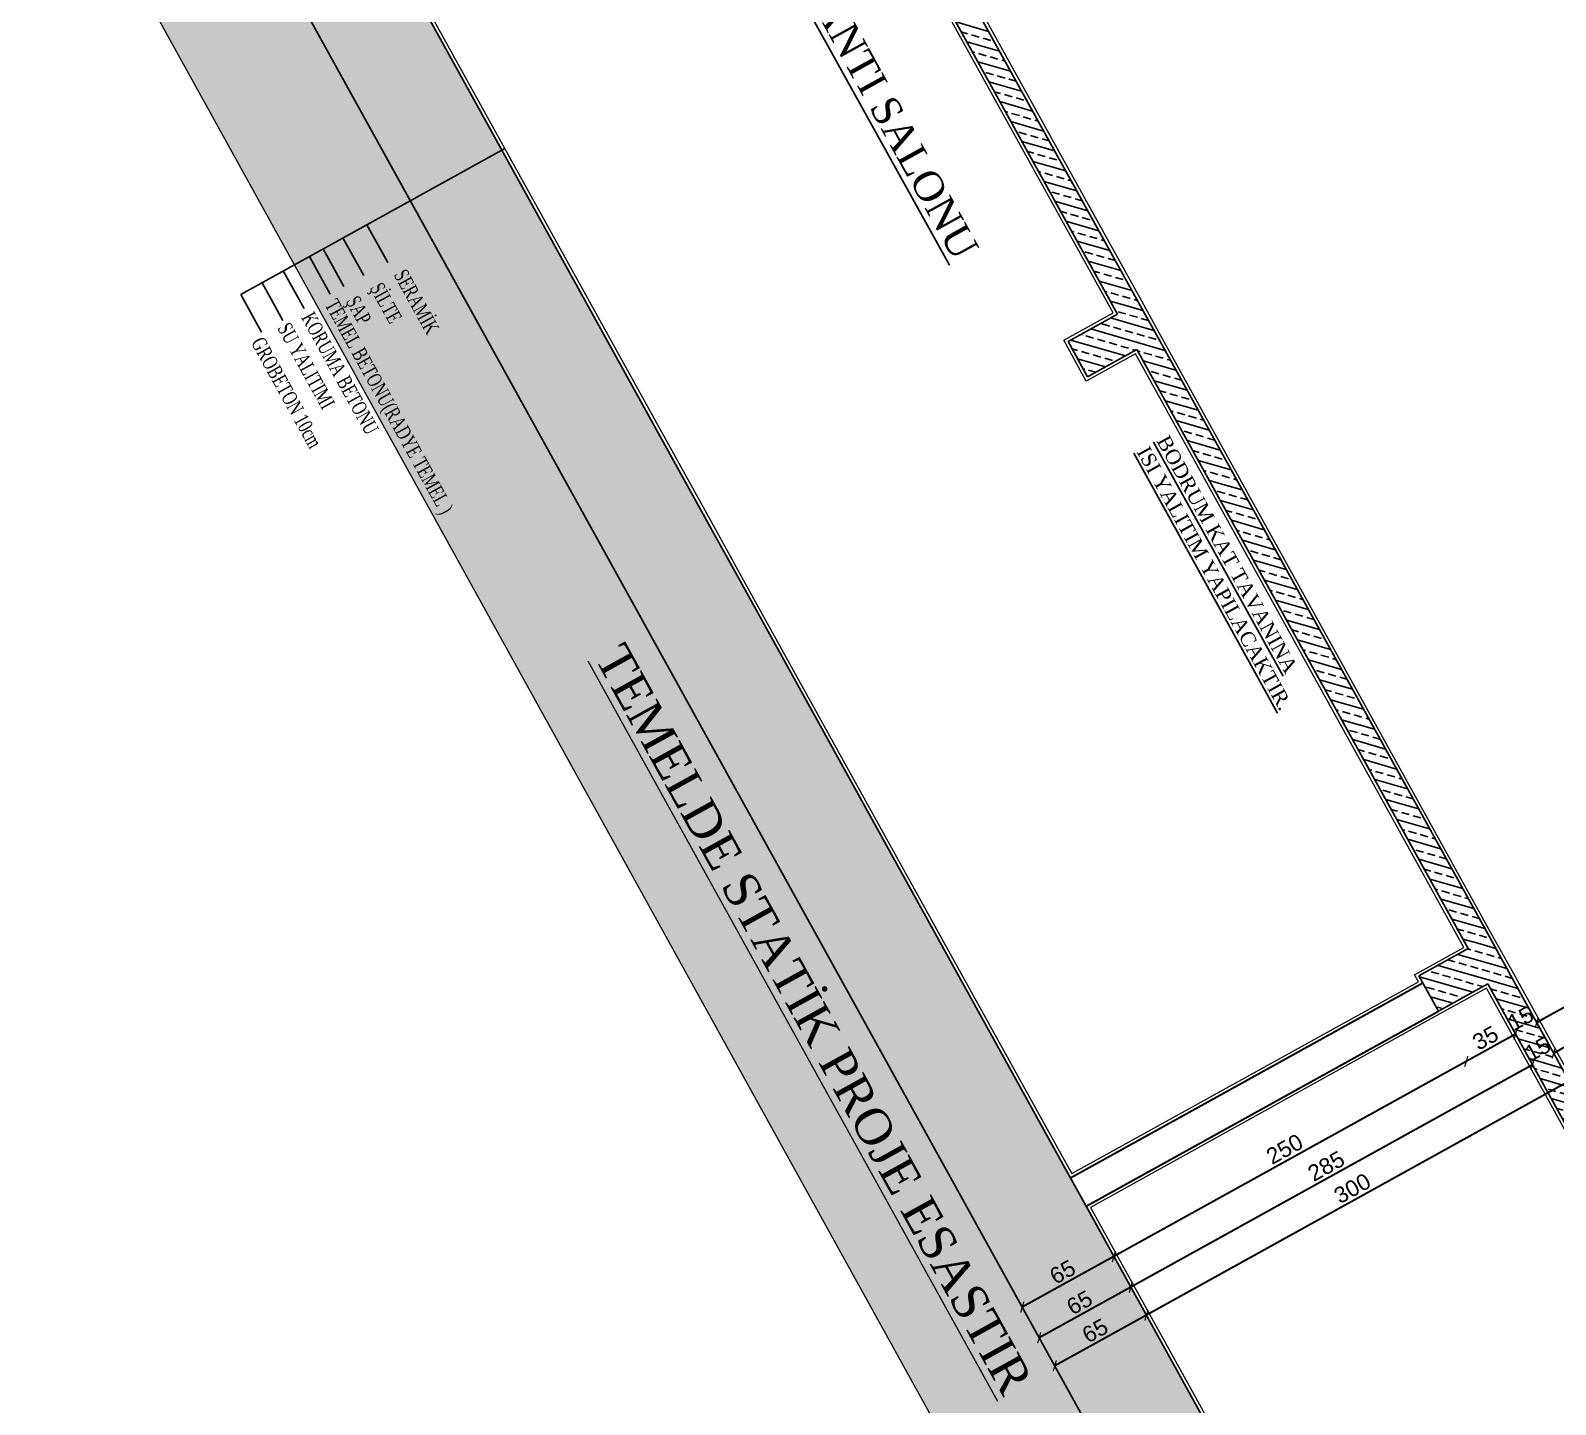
# Model space of a CAD drawing. Header units: millimetres. Extents: x 2232 to 85269, y -3593 to 5869.
# Drawn here: x 9946.7 to 10183.4, y -997.1 to -783.9 of the extents above; entities that cross this region are included whole.
import ezdxf

# ---------------------------------------------------------------- set-up
doc = ezdxf.new("R2010")
doc.units = ezdxf.units.MM
for name, color, linetype, lineweight in [('duvar', 232, 'Continuous', 30), ('Kiris', 7, 'Continuous', 30), ('sıva iç', 21, 'Continuous', 0), ('yazı', 11, 'Continuous', 20), ('ölçü iç', 170, 'Continuous', 9), ('ÖLÇÜ İÇ', 7, 'Continuous', 9)]:
    doc.layers.add(name, color=color, linetype=linetype, lineweight=lineweight)
for name, color, linetype in [('poz', 1, 'Continuous'), ('Standart', 7, 'Continuous'), ('Yazi', 7, 'Continuous')]:
    doc.layers.add(name, color=color, linetype=linetype)
doc.styles.get("Standard").update_dxf_attribs({"font": 'arial.ttf'})
doc.styles.add('Times roman', font='times.ttf')
doc.styles.add('UNIVCH', font='times.ttf', dxfattribs={"width": 0.7})
doc.dimstyles.new('zulay iç ölçü', dxfattribs={"dimtxt": 10, "dimasz": 5, "dimexe": 0.18, "dimexo": 0, "dimgap": 2, "dimtad": 3, "dimdec": 0, "dimzin": 0, "dimdsep": 46, "dimtxsty": 'Standard', "dimblk": 'ARCHTICK', "dimcen": 0.09, "dimse1": 1, "dimse2": 1, "dimadec": 0, "dimazin": 0, "dimtfac": 1, "dimtdec": 0, "dimtix": 1, "dimtofl": 0, "dimtmove": 0, "dimatfit": 3, "dimldrblk": 'ARCHTICK', "dimfxl": 1, "dimtolj": 1, "dimtzin": 0, "dimarcsym": 0})
pattern_1 = [(45, (0, 0), (-7.071068, 7.071068), []), (45, (7.071, 0), (-7.071068, 7.071068), [5, -2.5])]

# ---------------------------------------------------------------- blocks, each defined once
blk = doc.blocks.new('IDE830Entity146')
at = {"layer": 'Standart', "linetype": 'Continuous', "lineweight": -3}
h = blk.add_hatch(dxfattribs=at)
h.set_pattern_fill('ANSI33', color=171, scale=40, style=0)
h.set_pattern_definition(pattern_1)
h.paths.add_polyline_path([(975, 35), (550, 35), (550, 50), (975, 50)])
blk = doc.blocks.new('IDE830Entity147')
at = {"layer": 'Standart', "linetype": 'Continuous', "lineweight": -3}
h = blk.add_hatch(dxfattribs=at)
h.set_pattern_fill('ANSI33', color=171, scale=40, style=0)
h.set_pattern_definition(pattern_1)
h.paths.add_polyline_path([(1435, 35), (1000, 35), (1000, 50), (1435, 50)])
blk = doc.blocks.new('IDE830Entity152')
at = {"layer": 'Standart', "linetype": 'Continuous', "lineweight": -3}
h = blk.add_hatch(dxfattribs=at)
h.set_pattern_fill('ANSI33', color=171, scale=40, style=0)
h.set_pattern_definition(pattern_1)
h.paths.add_polyline_path([(525, 35), (25, 35), (25, 50), (525, 50)])
blk = doc.blocks.new('IDE830Entity158')
at = {"layer": 'Standart', "linetype": 'Continuous', "lineweight": -3}
h = blk.add_hatch(dxfattribs=at)
h.set_pattern_fill('ANSI33', color=171, scale=40, style=0)
h.set_pattern_definition(pattern_1)
h.paths.add_polyline_path([(1000, 0), (975, 0), (975, 50), (1000, 50)])
blk = doc.blocks.new('IDE830Entity159')
at = {"layer": 'Standart', "linetype": 'Continuous', "lineweight": -3}
h = blk.add_hatch(dxfattribs=at)
h.set_pattern_fill('ANSI33', color=171, scale=40, style=0)
h.set_pattern_definition(pattern_1)
h.paths.add_polyline_path([(550, 0), (525, 0), (525, 50), (550, 50)])
blk = doc.blocks.new('IDE830Entity161')
at = {"layer": 'Standart', "linetype": 'Continuous', "lineweight": -3}
h = blk.add_hatch(dxfattribs=at)
h.set_pattern_fill('ANSI33', color=171, scale=40, style=0)
h.set_pattern_definition(pattern_1)
h.paths.add_polyline_path([(3260, -315), (-50, -315), (-50, -250), (3260, -250)])
blk = doc.blocks.new('IDE830Entity418')
at = {"layer": 'Standart', "color": 159, "linetype": 'Continuous', "lineweight": -3}
blk.add_lwpolyline([(975, 35), (550, 35)], dxfattribs=at)
blk = doc.blocks.new('IDE830Entity419')
at = {"layer": 'Standart', "color": 159, "linetype": 'Continuous', "lineweight": -3}
blk.add_lwpolyline([(550, 50), (975, 50)], dxfattribs=at)
blk = doc.blocks.new('IDE830Entity420')
at = {"layer": 'Standart', "color": 159, "linetype": 'Continuous', "lineweight": -3}
blk.add_lwpolyline([(975, 50), (1000, 50)], dxfattribs=at)
blk = doc.blocks.new('IDE830Entity421')
at = {"layer": 'Standart', "color": 159, "linetype": 'Continuous', "lineweight": -3}
blk.add_lwpolyline([(1435, 35), (1000, 35)], dxfattribs=at)
blk = doc.blocks.new('IDE830Entity422')
at = {"layer": 'Standart', "color": 159, "linetype": 'Continuous', "lineweight": -3}
blk.add_lwpolyline([(1000, 50), (1435, 50)], dxfattribs=at)
blk = doc.blocks.new('IDE830Entity436')
at = {"layer": 'Standart', "color": 159, "linetype": 'Continuous', "lineweight": -3}
blk.add_lwpolyline([(525, 35), (25, 35)], dxfattribs=at)
blk = doc.blocks.new('IDE830Entity437')
at = {"layer": 'Standart', "color": 159, "linetype": 'Continuous', "lineweight": -3}
blk.add_lwpolyline([(25, 50), (525, 50)], dxfattribs=at)
blk = doc.blocks.new('IDE830Entity438')
at = {"layer": 'Standart', "color": 159, "linetype": 'Continuous', "lineweight": -3}
blk.add_lwpolyline([(525, 50), (550, 50)], dxfattribs=at)
blk = doc.blocks.new('IDE830Entity450')
at = {"layer": 'Standart', "color": 159, "linetype": 'Continuous', "lineweight": -3}
blk.add_lwpolyline([(975, 0), (975, 35)], dxfattribs=at)
blk = doc.blocks.new('IDE830Entity451')
at = {"layer": 'Standart', "color": 159, "linetype": 'Continuous', "lineweight": -3}
blk.add_lwpolyline([(1000, 0), (975, 0)], dxfattribs=at)
blk = doc.blocks.new('IDE830Entity452')
at = {"layer": 'Standart', "color": 159, "linetype": 'Continuous', "lineweight": -3}
blk.add_lwpolyline([(525, 0), (525, 35)], dxfattribs=at)
blk = doc.blocks.new('IDE830Entity453')
at = {"layer": 'Standart', "color": 159, "linetype": 'Continuous', "lineweight": -3}
blk.add_lwpolyline([(550, 0), (525, 0)], dxfattribs=at)
blk = doc.blocks.new('IDE830Entity477')
at = {"layer": 'Standart', "color": 159, "linetype": 'Continuous', "lineweight": -3}
blk.add_lwpolyline([(550, 35), (550, 0)], dxfattribs=at)
blk = doc.blocks.new('IDE830Entity478')
at = {"layer": 'Standart', "color": 159, "linetype": 'Continuous', "lineweight": -3}
blk.add_lwpolyline([(1000, 35), (1000, 0)], dxfattribs=at)
blk = doc.blocks.new('IDE830Entity485')
at = {"layer": 'Standart', "color": 159, "linetype": 'Continuous', "lineweight": -3}
blk.add_lwpolyline([(3260, -315), (-50, -315)], dxfattribs=at)
blk = doc.blocks.new('IDE830Entity705')
at = {"layer": 'Standart', "color": 159, "linetype": 'Continuous', "lineweight": -3}
blk.add_lwpolyline([(27, -250), (525, -250)], dxfattribs=at)
blk = doc.blocks.new('IDE830Entity706')
at = {"layer": 'Standart', "color": 159, "linetype": 'Continuous', "lineweight": -3}
blk.add_lwpolyline([(525, -250), (550, -250)], dxfattribs=at)
blk = doc.blocks.new('IDE830Entity707')
at = {"layer": 'Standart', "color": 159, "linetype": 'Continuous', "lineweight": -3}
blk.add_lwpolyline([(550, -250), (975, -250)], dxfattribs=at)
blk = doc.blocks.new('IDE830Entity708')
at = {"layer": 'Standart', "color": 159, "linetype": 'Continuous', "lineweight": -3}
blk.add_lwpolyline([(975, -250), (1000, -250)], dxfattribs=at)
blk = doc.blocks.new('IDE830Entity709')
at = {"layer": 'Standart', "color": 159, "linetype": 'Continuous', "lineweight": -3}
blk.add_lwpolyline([(1000, -250), (1435, -250)], dxfattribs=at)
blk = doc.blocks.new('tyutyu')
at = {"layer": 'Standart'}
for name in ['IDE830Entity152', 'IDE830Entity437', 'IDE830Entity159', 'IDE830Entity438', 'IDE830Entity146', 'IDE830Entity419', 'IDE830Entity158', 'IDE830Entity420', 'IDE830Entity147', 'IDE830Entity422', 'IDE830Entity436', 'IDE830Entity452', 'IDE830Entity418', 'IDE830Entity477', 'IDE830Entity450', 'IDE830Entity421', 'IDE830Entity478', 'IDE830Entity453', 'IDE830Entity451', 'IDE830Entity161', 'IDE830Entity705', 'IDE830Entity706', 'IDE830Entity707', 'IDE830Entity708', 'IDE830Entity709', 'IDE830Entity485']:
    blk.add_blockref(name, (1027426.49, -397512.03), dxfattribs=at)
blk = doc.blocks.new('_ArchTick')
at = {"color": 0, "linetype": 'ByBlock', "const_width": 0.15}
blk.add_lwpolyline([(-0.5, -0.5), (0.5, 0.5)], dxfattribs=at)
blk = doc.blocks.new('*D2453')
at = {"layer": 'Defpoints', "color": 0, "transparency": 16777216}
for p in [(661246.19, -128078.54), (661246.19, -128143.54), (661246.19, -128143.54)]:
    blk.add_point(p, dxfattribs=at)
at = {"layer": 'ÖLÇÜ İÇ', "color": 0, "lineweight": -2, "transparency": 16777216}
blk.add_line((661246.19, -128078.54), (661246.19, -128143.54), dxfattribs=at)
at = {"layer": 'ÖLÇÜ İÇ', "color": 0, "lineweight": -2, "transparency": 16777216, "xscale": 5, "yscale": 5, "zscale": 5}
for p, rotation in [((661246.19, -128078.54), 90), ((661246.19, -128143.54), 270)]:
    blk.add_blockref('_ArchTick', p, dxfattribs=dict(at, rotation=rotation))
at = {"layer": 'ÖLÇÜ İÇ', "color": 0, "transparency": 16777216, "insert": (661239.19, -128111.04), "char_height": 10, "attachment_point": 5, "rotation": 90}
blk.add_mtext('\\A1;65', dxfattribs=at)
blk = doc.blocks.new('*D2466')
at = {"layer": 'Defpoints', "color": 0, "transparency": 16777216}
for p in [(661177.16, -127428.54), (661187, -127778.54), (661204.5, -127778.54)]:
    blk.add_point(p, dxfattribs=at)
at = {"layer": 'ÖLÇÜ İÇ', "color": 0, "lineweight": -2, "transparency": 16777216}
blk.add_line((661204.5, -127428.54), (661204.5, -127778.54), dxfattribs=at)
at = {"layer": 'ÖLÇÜ İÇ', "color": 0, "lineweight": -2, "transparency": 16777216, "xscale": 5, "yscale": 5, "zscale": 5}
for p, rotation in [((661204.5, -127428.54), 90), ((661204.5, -127778.54), 270)]:
    blk.add_blockref('_ArchTick', p, dxfattribs=dict(at, rotation=rotation))
at = {"layer": 'ÖLÇÜ İÇ', "color": 0, "transparency": 16777216, "insert": (661197.5, -127603.54), "char_height": 10, "attachment_point": 5, "rotation": 90}
blk.add_mtext('\\A1;350', dxfattribs=at)
blk = doc.blocks.new('*D2469')
at = {"layer": 'Defpoints', "color": 0, "transparency": 16777216}
for p in [(661178.88, -127393.54), (661226.24, -127778.54), (661226.24, -127778.54)]:
    blk.add_point(p, dxfattribs=at)
at = {"layer": 'ÖLÇÜ İÇ', "color": 0, "lineweight": -2, "transparency": 16777216}
blk.add_line((661226.24, -127393.54), (661226.24, -127778.54), dxfattribs=at)
at = {"layer": 'ÖLÇÜ İÇ', "color": 0, "lineweight": -2, "transparency": 16777216, "xscale": 5, "yscale": 5, "zscale": 5}
for p, rotation in [((661226.24, -127393.54), 90), ((661226.24, -127778.54), 270)]:
    blk.add_blockref('_ArchTick', p, dxfattribs=dict(at, rotation=rotation))
at = {"layer": 'ÖLÇÜ İÇ', "color": 0, "transparency": 16777216, "insert": (661219.24, -127586.04), "char_height": 10, "attachment_point": 5, "rotation": 90}
blk.add_mtext('\\A1;385', dxfattribs=at)
blk = doc.blocks.new('*D2470')
at = {"layer": 'Defpoints', "color": 0, "transparency": 16777216}
for p in [(661197.5, -127778.54), (661197.5, -127793.54), (661204.5, -127793.54)]:
    blk.add_point(p, dxfattribs=at)
at = {"layer": 'ÖLÇÜ İÇ', "color": 0, "lineweight": -2, "transparency": 16777216}
for p, q in [((661204.5, -127778.54), (661204.5, -127773.54)), ((661204.5, -127793.54), (661204.5, -127798.54))]:
    blk.add_line(p, q, dxfattribs=at)
at = {"layer": 'ÖLÇÜ İÇ', "color": 0, "lineweight": -2, "transparency": 16777216, "xscale": 5, "yscale": 5, "zscale": 5}
for p, rotation in [((661204.5, -127778.54), 270), ((661204.5, -127793.54), 90)]:
    blk.add_blockref('_ArchTick', p, dxfattribs=dict(at, rotation=rotation))
at = {"layer": 'ÖLÇÜ İÇ', "color": 0, "transparency": 16777216, "insert": (661197.5, -127786.04), "char_height": 10, "attachment_point": 5, "rotation": 90}
blk.add_mtext('\\A1;15', dxfattribs=at)
blk = doc.blocks.new('*D2477')
at = {"layer": 'Defpoints', "color": 0, "transparency": 16777216}
for p in [(661204.5, -128078.54), (661204.5, -128143.54), (661204.5, -128143.54)]:
    blk.add_point(p, dxfattribs=at)
at = {"layer": 'ÖLÇÜ İÇ', "color": 0, "lineweight": -2, "transparency": 16777216}
blk.add_line((661204.5, -128078.54), (661204.5, -128143.54), dxfattribs=at)
at = {"layer": 'ÖLÇÜ İÇ', "color": 0, "lineweight": -2, "transparency": 16777216, "xscale": 5, "yscale": 5, "zscale": 5}
for p, rotation in [((661204.5, -128078.54), 90), ((661204.5, -128143.54), 270)]:
    blk.add_blockref('_ArchTick', p, dxfattribs=dict(at, rotation=rotation))
at = {"layer": 'ÖLÇÜ İÇ', "color": 0, "transparency": 16777216, "insert": (661197.5, -128111.04), "char_height": 10, "attachment_point": 5, "rotation": 90}
blk.add_mtext('\\A1;65', dxfattribs=at)
blk = doc.blocks.new('*D2471')
at = {"layer": 'Defpoints', "color": 0, "transparency": 16777216}
for p in [(661197.5, -127793.54), (661177.16, -127828.54), (661204.5, -127828.54)]:
    blk.add_point(p, dxfattribs=at)
at = {"layer": 'ÖLÇÜ İÇ', "color": 0, "lineweight": -2, "transparency": 16777216}
blk.add_line((661204.5, -127793.54), (661204.5, -127828.54), dxfattribs=at)
at = {"layer": 'ÖLÇÜ İÇ', "color": 0, "lineweight": -2, "transparency": 16777216, "xscale": 5, "yscale": 5, "zscale": 5}
for p, rotation in [((661204.5, -127793.54), 90), ((661204.5, -127828.54), 270)]:
    blk.add_blockref('_ArchTick', p, dxfattribs=dict(at, rotation=rotation))
at = {"layer": 'ÖLÇÜ İÇ', "color": 0, "transparency": 16777216, "insert": (661197.5, -127811.04), "char_height": 10, "attachment_point": 5, "rotation": 90}
blk.add_mtext('\\A1;35', dxfattribs=at)
blk = doc.blocks.new('*D2472')
at = {"layer": 'Defpoints', "color": 0, "transparency": 16777216}
for p in [(661177.16, -127828.54), (661187, -128078.54), (661204.5, -128078.54)]:
    blk.add_point(p, dxfattribs=at)
at = {"layer": 'ÖLÇÜ İÇ', "color": 0, "lineweight": -2, "transparency": 16777216}
blk.add_line((661204.5, -127828.54), (661204.5, -128078.54), dxfattribs=at)
at = {"layer": 'ÖLÇÜ İÇ', "color": 0, "lineweight": -2, "transparency": 16777216, "xscale": 5, "yscale": 5, "zscale": 5}
for p, rotation in [((661204.5, -127828.54), 90), ((661204.5, -128078.54), 270)]:
    blk.add_blockref('_ArchTick', p, dxfattribs=dict(at, rotation=rotation))
at = {"layer": 'ÖLÇÜ İÇ', "color": 0, "transparency": 16777216, "insert": (661197.5, -127953.54), "char_height": 10, "attachment_point": 5, "rotation": 90}
blk.add_mtext('\\A1;250', dxfattribs=at)
blk = doc.blocks.new('*D2473')
at = {"layer": 'Defpoints', "color": 0, "transparency": 16777216}
for p in [(661246.19, -127778.54), (661246.19, -128078.54), (661246.19, -128078.54)]:
    blk.add_point(p, dxfattribs=at)
at = {"layer": 'ÖLÇÜ İÇ', "color": 0, "lineweight": -2, "transparency": 16777216}
blk.add_line((661246.19, -127778.54), (661246.19, -128078.54), dxfattribs=at)
at = {"layer": 'ÖLÇÜ İÇ', "color": 0, "lineweight": -2, "transparency": 16777216, "xscale": 5, "yscale": 5, "zscale": 5}
for p, rotation in [((661246.19, -127778.54), 90), ((661246.19, -128078.54), 270)]:
    blk.add_blockref('_ArchTick', p, dxfattribs=dict(at, rotation=rotation))
at = {"layer": 'ÖLÇÜ İÇ', "color": 0, "transparency": 16777216, "insert": (661239.19, -127928.54), "char_height": 10, "attachment_point": 5, "rotation": 90}
blk.add_mtext('\\A1;300', dxfattribs=at)
blk = doc.blocks.new('*D2474')
at = {"layer": 'Defpoints', "color": 0, "transparency": 16777216}
for p in [(661220.99, -127778.54), (661178.88, -127793.54), (661226.24, -127793.54)]:
    blk.add_point(p, dxfattribs=at)
at = {"layer": 'ÖLÇÜ İÇ', "color": 0, "lineweight": -2, "transparency": 16777216}
for p, q in [((661226.24, -127778.54), (661226.24, -127773.54)), ((661226.24, -127793.54), (661226.24, -127798.54))]:
    blk.add_line(p, q, dxfattribs=at)
at = {"layer": 'ÖLÇÜ İÇ', "color": 0, "lineweight": -2, "transparency": 16777216, "xscale": 5, "yscale": 5, "zscale": 5}
for p, rotation in [((661226.24, -127778.54), 270), ((661226.24, -127793.54), 90)]:
    blk.add_blockref('_ArchTick', p, dxfattribs=dict(at, rotation=rotation))
at = {"layer": 'ÖLÇÜ İÇ', "color": 0, "transparency": 16777216, "insert": (661219.24, -127786.04), "char_height": 10, "attachment_point": 5, "rotation": 90}
blk.add_mtext('\\A1;15', dxfattribs=at)
blk = doc.blocks.new('*D2475')
at = {"layer": 'Defpoints', "color": 0, "transparency": 16777216}
for p in [(661178.88, -127793.54), (661226.24, -128078.54), (661226.24, -128078.54)]:
    blk.add_point(p, dxfattribs=at)
at = {"layer": 'ÖLÇÜ İÇ', "color": 0, "lineweight": -2, "transparency": 16777216}
blk.add_line((661226.24, -127793.54), (661226.24, -128078.54), dxfattribs=at)
at = {"layer": 'ÖLÇÜ İÇ', "color": 0, "lineweight": -2, "transparency": 16777216, "xscale": 5, "yscale": 5, "zscale": 5}
for p, rotation in [((661226.24, -127793.54), 90), ((661226.24, -128078.54), 270)]:
    blk.add_blockref('_ArchTick', p, dxfattribs=dict(at, rotation=rotation))
at = {"layer": 'ÖLÇÜ İÇ', "color": 0, "transparency": 16777216, "insert": (661219.24, -127936.04), "char_height": 10, "attachment_point": 5, "rotation": 90}
blk.add_mtext('\\A1;285', dxfattribs=at)
blk = doc.blocks.new('*D2476')
at = {"layer": 'Defpoints', "color": 0, "transparency": 16777216}
for p in [(661226.24, -128078.54), (661226.24, -128143.54), (661226.24, -128143.54)]:
    blk.add_point(p, dxfattribs=at)
at = {"layer": 'ÖLÇÜ İÇ', "color": 0, "lineweight": -2, "transparency": 16777216}
blk.add_line((661226.24, -128078.54), (661226.24, -128143.54), dxfattribs=at)
at = {"layer": 'ÖLÇÜ İÇ', "color": 0, "lineweight": -2, "transparency": 16777216, "xscale": 5, "yscale": 5, "zscale": 5}
for p, rotation in [((661226.24, -128078.54), 90), ((661226.24, -128143.54), 270)]:
    blk.add_blockref('_ArchTick', p, dxfattribs=dict(at, rotation=rotation))
at = {"layer": 'ÖLÇÜ İÇ', "color": 0, "transparency": 16777216, "insert": (661219.24, -128111.04), "char_height": 10, "attachment_point": 5, "rotation": 90}
blk.add_mtext('\\A1;65', dxfattribs=at)
blk = doc.blocks.new('DFGFDGHN')
at = {"layer": 'ÖLÇÜ İÇ'}
for base, p1, p2, picture, middle in [((661226.24, -127778.54), (661178.88, -127393.54), (661226.24, -127778.54), '*D2469', (661219.24, -127586.04)), ((661226.24, -128078.54), (661178.88, -127793.54), (661226.24, -128078.54), '*D2475', (661219.24, -127936.04))]:
    dim = blk.add_linear_dim(base=base, p1=p1, p2=p2, angle=90, dimstyle='zulay iç ölçü', override={"dimtmove": 1}, dxfattribs=at)
    dim.commit()
    dim.dimension.update_dxf_attribs({"geometry": picture, "text_midpoint": middle})
for base, p1, p2, picture, middle in [((661204.5, -127778.54), (661177.16, -127428.54), (661187, -127778.54), '*D2466', (661197.5, -127603.54)), ((661226.24, -127793.54), (661220.99, -127778.54), (661178.88, -127793.54), '*D2474', (661219.24, -127786.04)), ((661204.5, -127793.54), (661197.5, -127778.54), (661197.5, -127793.54), '*D2470', (661197.5, -127786.04)), ((661246.19, -128078.54), (661246.19, -127778.54), (661246.19, -128078.54), '*D2473', (661239.19, -127928.54)), ((661204.5, -127828.54), (661197.5, -127793.54), (661177.16, -127828.54), '*D2471', (661197.5, -127811.04)), ((661204.5, -128078.54), (661177.16, -127828.54), (661187, -128078.54), '*D2472', (661197.5, -127953.54)), ((661204.5, -128143.54), (661204.5, -128078.54), (661204.5, -128143.54), '*D2477', (661197.5, -128111.04)), ((661226.24, -128143.54), (661226.24, -128078.54), (661226.24, -128143.54), '*D2476', (661219.24, -128111.04)), ((661246.19, -128143.54), (661246.19, -128078.54), (661246.19, -128143.54), '*D2453', (661239.19, -128111.04))]:
    dim = blk.add_linear_dim(base=base, p1=p1, p2=p2, angle=90, dimstyle='zulay iç ölçü', dxfattribs=at)
    dim.commit()
    dim.dimension.update_dxf_attribs({"geometry": picture, "text_midpoint": middle})
blk = doc.blocks.new('TTRYRTY')
at = {"linetype": 'ByBlock', "ltscale": 50}
h = blk.add_hatch(dxfattribs=at)
h.set_pattern_fill('AR-CONC', color=252, scale=10, style=0)
h.set_pattern_definition([(50, (0, 0), (71.7260183, -6.2752135), [7.5, -82.5]), (355, (0, 0), (-13.8751334, 75.2192134), [6, -66]), (100.4514445, (5.98, -0.52), (57.8508847, 68.943999), [6.374019, -70.114211]), (46.1842, (0, 20), (106.724133, -16.551928), [11.25, -123.75]), (96.6356355, (8.89, 18.62), (93.4661946, 97.41186), [9.561034, -105.171376]), (351.184164, (0, 20), (93.4661945, 97.41186), [9, -99]), (21, (10, 15), (59.6907052, -40.261889), [7.5, -82.5]), (326, (10, 15), (24.331533, 72.5150045), [6, -66]), (71.451445, (14.974, 11.645), (84.0222377, 32.2531153), [6.374019, -70.114211]), (37.5, (0, 0), (1.21598553, 33.2893854), [0, -65.2, 0, -67, 0, -66.25]), (7.5, (0, 0), (26.3069537, 39.4411712), [0, -38.2, 0, -63.7, 0, -25.25]), (327.5, (-22.3, 0), (53.3822436, -2.2554872), [0, -25, 0, -78, 0, -103.5]), (317.5, (-32.3, 0), (58.318617, 10.0104982), [0, -32.5, 0, -51.8, 0, -73.5])])
h.paths.add_polyline_path([(1241684.91, -410783.05), (1241684.91, -410732.04), (1241660.57, -410732.04), (1241656.19, -410749.54), (1241631.19, -410749.54), (1241631.19, -410754.54), (1240121.19, -410754.54), (1240111.19, -410754.54), (1236801.19, -410754.54), (1236801.19, -410749.54), (1236776.19, -410749.54), (1236771.82, -410732.04), (1236749.62, -410732.04), (1236763.53, -410836.69), (1241679.63, -410836.69)])
h.paths.add_polyline_path([(1241721.65, -410409.54), (1241713.9, -410409.54), (1241581.19, -410409.54), (1241581.19, -410689.54), (1241583.19, -410689.54), (1241631.19, -410689.54), (1241671.19, -410689.54), (1241660.57, -410732.04), (1241684.91, -410732.04), (1241684.91, -410783.05)])
h.paths.add_polyline_path([(1236664.69, -410745.94), (1236918.14, -410745.94), (1236918.14, -410728.47), (1236664.69, -410728.47)], flags=9)
h.paths.add_polyline_path([(1241680.24, -410791.84), (1241784.16, -410791.84), (1241784.16, -410780.21), (1241680.24, -410780.21)], flags=9)
h.paths.add_polyline_path([(1241683.36, -410778.59), (1241781.53, -410778.59), (1241781.53, -410767.42), (1241683.36, -410767.42)], flags=9)
h.paths.add_polyline_path([(1236664.17, -410691.66), (1236897.68, -410691.66), (1236897.68, -410671.09), (1236664.17, -410671.09)], flags=9)
h.paths.add_polyline_path([(1236663.91, -410445.55), (1236880.95, -410445.55), (1236880.95, -410423.41), (1236663.91, -410423.41)], flags=9)
h.paths.add_polyline_path([(1236639.35, -410583.59), (1236934.28, -410583.59), (1236934.28, -410537.02), (1236639.35, -410537.02)], flags=9)
at = {"layer": 'duvar'}
for p, q in [((1237831.19, -410689.54), (1237831.19, -410439.54)), ((1237851.19, -410689.54), (1237851.19, -410439.54))]:
    blk.add_line(p, q, dxfattribs=at)
at = {"layer": 'poz'}
for p, q in [((1237102.06, -410874.83), (1237102.06, -410687.54)), ((1237102.06, -410785.32), (1237128.77, -410785.32)), ((1237102.06, -410802.3), (1237128.77, -410802.3)), ((1237102.06, -410816.37), (1237128.77, -410816.37)), ((1237102.06, -410826.06), (1237128.77, -410826.06)), ((1237102.06, -410844.64), (1237128.77, -410844.64)), ((1237102.06, -410859.74), (1237128.77, -410859.74)), ((1237102.06, -410874.83), (1237128.77, -410874.83))]:
    blk.add_line(p, q, dxfattribs=at)
at = {"layer": 'sıva iç'}
for points in [[(1238649.19, -410006.54), (1238313.19, -410006.54), (1238313.19, -410041.54), (1238284.19, -410041.54), (1238284.19, -410006.54), (1237853.19, -410006.54), (1237853.19, -410041.54), (1237824.19, -410041.54), (1237824.19, -410006.54), (1237403.19, -410006.54), (1237403.19, -410041.54), (1237374.19, -410041.54), (1237374.19, -410006.54), (1236878.19, -410006.54), (1236878.19, -410041.54), (1236873.19, -410041.54), (1236873.19, -410042.54), (1236873.19, -410387.54), (1236876.19, -410387.54), (1237376.19, -410387.54), (1237401.19, -410387.54), (1237826.19, -410387.54), (1237851.19, -410387.54), (1238286.19, -410387.54)], [(1236710.74, -410439.54), (1236763.53, -410836.69), (1241679.63, -410836.69), (1241721.65, -410409.54)]]:
    blk.add_lwpolyline(points, dxfattribs=at)
for points in [[(1237829.19, -410441.54), (1237824.19, -410441.54), (1237824.19, -410406.54), (1237403.19, -410406.54), (1237403.19, -410441.54), (1237374.19, -410441.54), (1237374.19, -410406.54), (1236878.19, -410406.54), (1236878.19, -410687.54), (1237376.19, -410687.54), (1237401.19, -410687.54), (1237826.19, -410687.54), (1237829.19, -410687.54)], [(1238649.19, -410439.54), (1238649.19, -410406.54), (1238313.19, -410406.54), (1238313.19, -410441.54), (1238284.19, -410441.54), (1238284.19, -410406.54), (1237853.19, -410406.54), (1237853.19, -410439.54), (1237853.19, -410687.54), (1238286.19, -410687.54), (1238649.19, -410687.54)]]:
    blk.add_lwpolyline(points, close=True, dxfattribs=at)
at = {"layer": 'Kiris'}
blk.add_blockref('tyutyu', (209424.7, -12927.52), dxfattribs=at)
at = {"layer": 'ölçü iç', "lineweight": 30}
blk.add_blockref('DFGFDGHN', (576682.37, -282611), dxfattribs=at)
at = {"layer": 'Yazi', "style": 'Times roman'}
for s, height, p in [('%%UBODRUM KAT TAVANINA', 8.9957, (1237456.53, -410421.48)), ('%%UISI YALITIM YAPILACAKTIR.', 8.9957, (1237456.53, -410435.58)), ('%%UTOPLANTI SALONU', 17.9915, (1237049.27, -410477.44))]:
    blk.add_text(s, height=height, dxfattribs=at).set_placement(p)
at = {"layer": 'Yazi', "char_height": 6.9984, "style": 'UNIVCH'}
for s, insert, width, attachment_point in [('{\\H1.3x;SERAMİK}', (1237137.2, -410776.88), 149.1566, 1), ('{\\H1.3x;ŞİLTE}', (1237137.2, -410793.86), 149.1566, 1), ('{\\H1.3x;ŞAP}', (1237137.2, -410810.85), 149.1566, 1), ('{\\H1.3x;TEMEL BETONU(RADYE TEMEL ) }', (1237132.6, -410835.34), 238.5399, 7), ('{\\fTimes New Roman|b0|i0|c162|p18;\\H1.3x;KORUMA BETONU}', (1237132.6, -410839.96), 121.5257, 1), ('{\\fTimes New Roman|b0|i0|c162|p18;\\H1.3x;SU YALITIMI }', (1237131.19, -410856.13), 335.9904, 1), ('{\\H1.3x;GROBETON 10cm}', (1237131.08, -410874.74), 121.5257, 1)]:
    blk.add_mtext(s, dxfattribs=dict(at, insert=insert, width=width, attachment_point=attachment_point))
at = {"layer": 'yazı', "style": 'Times roman'}
blk.add_text('%%UTEMELDE STATİK PROJE ESASTIR', height=21.7671, dxfattribs=at).set_placement((1237405.35, -410791.95))
blk = doc.blocks.new('GGGGG')
at = {"layer": 'sıva iç', "rotation": 298.9508757840127}
blk.add_blockref('TTRYRTY', (914553.93, 843877.26), dxfattribs=at)

msp = doc.modelspace()

# ---------------------------------------------------------------- block references
at = {"layer": 'ÖLÇÜ İÇ', "xscale": 0.25, "yscale": 0.25, "zscale": 0.25}
msp.add_blockref('GGGGG', (-278484.47, 108554.7), dxfattribs=at)

doc.saveas('drawing.dxf')
